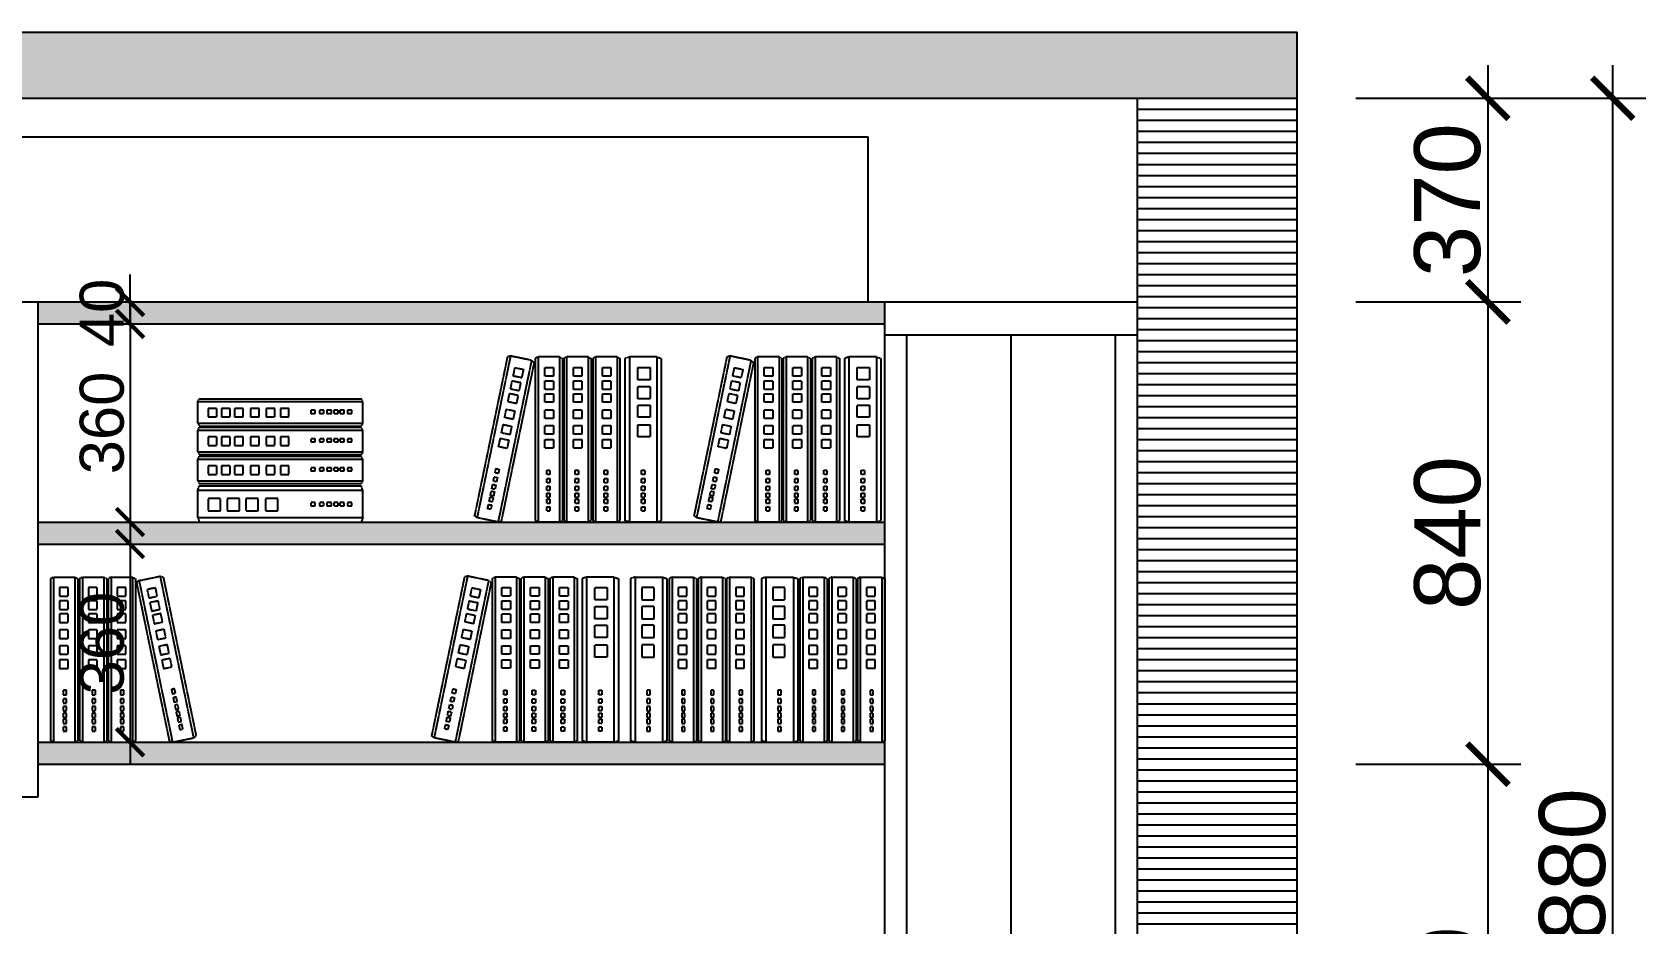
# Model space of a CAD drawing. Header units: millimetres. Extents: x 84840 to 206424, y -288515 to -124389.
# Drawn here: x 124047 to 126980, y -162080 to -160460 of the extents above; entities that cross this region are included whole.
import ezdxf

# ---------------------------------------------------------------- set-up
doc = ezdxf.new("R2010")
doc.units = ezdxf.units.MM
doc.header["$PDMODE"] = 3
doc.linetypes.add('DASHED2', pattern=[0.375, 0.25, -0.125])
doc.layers.add('HAT【填充】', color=250, linetype='Continuous')
doc.styles.add('Arial', font='arial.ttf')
doc.dimstyles.new('1比40', dxfattribs={"dimscale": 40, "dimtxt": 2, "dimasz": 1.25, "dimexe": 1, "dimexo": 1, "dimgap": 0.25, "dimtad": 1, "dimdec": 0, "dimrnd": 0.005, "dimzin": 0, "dimdsep": 46, "dimtxsty": 'Arial', "dimblk": 'ARCHTICK', "dimcen": 0.125, "dimdle": 1, "dimclrd": 44, "dimclre": 44, "dimclrt": 50, "dimadec": 0, "dimazin": 0, "dimtfac": 1, "dimtdec": 0, "dimtix": 1, "dimtmove": 2, "dimatfit": 3, "dimldrblk": 'DOT', "dimfxl": 70, "dimtvp": 1, "dimtolj": 1, "dimtzin": 0, "dimarcsym": 0})
doc.dimstyles.new('1比60', dxfattribs={"dimscale": 60, "dimtxt": 2, "dimasz": 1.25, "dimexe": 1, "dimexo": 1, "dimgap": 0.2, "dimtad": 1, "dimdec": 0, "dimrnd": 0.005, "dimzin": 0, "dimdsep": 46, "dimtxsty": 'Arial', "dimblk": 'ARCHTICK', "dimcen": 0.125, "dimdle": 1, "dimclrd": 44, "dimclre": 44, "dimclrt": 50, "dimadec": 0, "dimazin": 0, "dimtfac": 1, "dimtdec": 0, "dimtix": 1, "dimtmove": 2, "dimatfit": 3, "dimldrblk": 'DOT', "dimfxl": 4, "dimfxlon": 1, "dimtvp": 1, "dimtolj": 1, "dimtzin": 0, "dimarcsym": 0})

# ---------------------------------------------------------------- blocks, each defined once
blk = doc.blocks.new('_ArchTick')
at = {"color": 0, "linetype": 'ByBlock', "const_width": 0.15}
blk.add_lwpolyline([(-0.5, -0.5), (0.5, 0.5)], dxfattribs=at)
blk = doc.blocks.new('*D149')
at = {"color": 44, "lineweight": -2}
for p, q in [((126693.4, -160520), (126693.4, -161010)), ((126453.4, -160580), (126753.4, -160580)), ((126453.4, -160950), (126753.4, -160950))]:
    blk.add_line(p, q, dxfattribs=at)
at = {"layer": 'Defpoints', "color": 0}
for p in [(126056.5, -160580), (126056.5, -160950), (126693.4, -160950)]:
    blk.add_point(p, dxfattribs=at)
at = {"color": 44, "lineweight": -2, "xscale": 75, "yscale": 75, "zscale": 75}
for p, rotation in [((126693.4, -160580), 90), ((126693.4, -160950), 270)]:
    blk.add_blockref('_ArchTick', p, dxfattribs=dict(at, rotation=rotation))
at = {"color": 50, "insert": (126620.1, -160765), "char_height": 120, "attachment_point": 5, "rotation": 90, "style": 'Arial'}
blk.add_mtext('\\A1;370', dxfattribs=at)
blk = doc.blocks.new('_Dot')
at = {"color": 0, "linetype": 'ByBlock', "lineweight": -2}
blk.add_line((-0.5, 0), (-1, 0), dxfattribs=at)
at = {"color": 0, "linetype": 'ByBlock', "const_width": 0.5}
blk.add_lwpolyline([(-0.25, 0, 1), (0.25, 0, 1)], format="xyb", close=True, dxfattribs=at)
blk = doc.blocks.new('*D150')
at = {"color": 44, "lineweight": -2}
for p, q in [((126693.4, -160890), (126693.4, -161850)), ((126453.4, -160950), (126753.4, -160950)), ((126453.4, -161790), (126753.4, -161790))]:
    blk.add_line(p, q, dxfattribs=at)
at = {"layer": 'Defpoints', "color": 0}
for p in [(126056.5, -160950), (125606.5, -161790), (126693.4, -161790)]:
    blk.add_point(p, dxfattribs=at)
at = {"color": 44, "lineweight": -2, "xscale": 75, "yscale": 75, "zscale": 75}
for p, rotation in [((126693.4, -160950), 90), ((126693.4, -161790), 270)]:
    blk.add_blockref('_ArchTick', p, dxfattribs=dict(at, rotation=rotation))
at = {"color": 50, "insert": (126620.2, -161370), "char_height": 120, "attachment_point": 5, "rotation": 90, "style": 'Arial'}
blk.add_mtext('\\A1;840', dxfattribs=at)
blk = doc.blocks.new('*D151')
at = {"color": 44, "lineweight": -2}
for p, q in [((126693.4, -161730), (126693.4, -162720)), ((126453.4, -161790), (126753.4, -161790)), ((126453.4, -162660), (126753.4, -162660))]:
    blk.add_line(p, q, dxfattribs=at)
at = {"layer": 'Defpoints', "color": 0}
for p in [(125606.5, -161790), (125606.5, -162660), (126693.4, -162660)]:
    blk.add_point(p, dxfattribs=at)
at = {"color": 44, "lineweight": -2, "xscale": 75, "yscale": 75, "zscale": 75}
for p, rotation in [((126693.4, -161790), 90), ((126693.4, -162660), 270)]:
    blk.add_blockref('_ArchTick', p, dxfattribs=dict(at, rotation=rotation))
at = {"color": 50, "insert": (126620.2, -162225), "char_height": 120, "attachment_point": 5, "rotation": 90, "style": 'Arial'}
blk.add_mtext('\\A1;870', dxfattribs=at)
blk = doc.blocks.new('*D153')
at = {"color": 44, "lineweight": -2}
for p, q in [((126920.4, -163520), (126920.4, -160520)), ((126753.4, -160580), (126980.4, -160580)), ((126753.4, -163460), (126980.4, -163460))]:
    blk.add_line(p, q, dxfattribs=at)
at = {"layer": 'Defpoints', "color": 0}
for p in [(126693.4, -160580), (126920.4, -160580), (126693.4, -163460)]:
    blk.add_point(p, dxfattribs=at)
at = {"color": 44, "lineweight": -2, "xscale": 75, "yscale": 75, "zscale": 75}
for p, rotation in [((126920.4, -160580), 90), ((126920.4, -163460), 270)]:
    blk.add_blockref('_ArchTick', p, dxfattribs=dict(at, rotation=rotation))
at = {"color": 50, "insert": (126847.1, -162020), "char_height": 120, "attachment_point": 5, "rotation": 90, "style": 'Arial'}
blk.add_mtext('\\A1;2880', dxfattribs=at)
blk = doc.blocks.new('*D156')
at = {"color": 44, "lineweight": -2}
for p, q in [((124224.3, -160950), (124224.3, -160900)), ((124222, -160950), (124264.3, -160950)), ((124224.3, -160990), (124224.3, -160950)), ((124222, -160990), (124264.3, -160990)), ((124224.3, -160990), (124224.3, -161040))]:
    blk.add_line(p, q, dxfattribs=at)
at = {"layer": 'Defpoints', "color": 0}
for p in [(124182, -160950), (124224.3, -160950), (124182, -160990)]:
    blk.add_point(p, dxfattribs=at)
at = {"color": 44, "lineweight": -2, "xscale": 50, "yscale": 50, "zscale": 50}
for p, rotation in [((124224.3, -160950), 270), ((124224.3, -160990), 90)]:
    blk.add_blockref('_ArchTick', p, dxfattribs=dict(at, rotation=rotation))
at = {"color": 50, "insert": (124173.4, -160970), "char_height": 80, "attachment_point": 5, "rotation": 90, "style": 'Arial'}
blk.add_mtext('\\A1;40', dxfattribs=at)
blk = doc.blocks.new('*D157')
at = {"color": 44, "lineweight": -2}
blk.add_line((124224.3, -160950), (124224.3, -161390), dxfattribs=at)
at = {"layer": 'Defpoints', "color": 0}
for p in [(124224.3, -160990), (124224.3, -161350), (124224.3, -161350)]:
    blk.add_point(p, dxfattribs=at)
at = {"color": 44, "lineweight": -2, "xscale": 50, "yscale": 50, "zscale": 50}
for p, rotation in [((124224.3, -160990), 90), ((124224.3, -161350), 270)]:
    blk.add_blockref('_ArchTick', p, dxfattribs=dict(at, rotation=rotation))
at = {"color": 50, "insert": (124173.4, -161170), "char_height": 80, "attachment_point": 5, "rotation": 90, "style": 'Arial'}
blk.add_mtext('\\A1;360', dxfattribs=at)
blk = doc.blocks.new('*D158')
at = {"color": 44, "lineweight": -2}
blk.add_line((124224.3, -161350), (124224.3, -161790), dxfattribs=at)
at = {"layer": 'Defpoints', "color": 0}
for p in [(124224.3, -161390), (124224.3, -161750), (124224.3, -161750)]:
    blk.add_point(p, dxfattribs=at)
at = {"color": 44, "lineweight": -2, "xscale": 50, "yscale": 50, "zscale": 50}
for p, rotation in [((124224.3, -161390), 90), ((124224.3, -161750), 270)]:
    blk.add_blockref('_ArchTick', p, dxfattribs=dict(at, rotation=rotation))
at = {"color": 50, "insert": (124173.4, -161570), "char_height": 80, "attachment_point": 5, "rotation": 90, "style": 'Arial'}
blk.add_mtext('\\A1;360', dxfattribs=at)
blk = doc.blocks.new('666666666666')
at = {"color": 6, "linetype": 'DASHED2'}
for p, q in [((129421.6, -161022.6), (129416.3, -161025.4)), ((129416.3, -161025.4), (129416.3, -161319.9)), ((129421.6, -161022.6), (129421.6, -161322.6)), ((129421.6, -161022.6), (129421.6, -161322.6)), ((129421.6, -161022.6), (129421.6, -161322.6)), ((129421.6, -161022.6), (129460.6, -161022.6)), ((129460.6, -161022.6), (129460.6, -161322.6)), ((129460.6, -161022.6), (129460.6, -161322.6)), ((129460.6, -161022.6), (129465.9, -161025.4)), ((129465.9, -161025.4), (129465.9, -161319.9)), ((129474.3, -161022.6), (129469, -161025.4)), ((129469, -161025.4), (129469, -161319.9)), ((129474.3, -161022.6), (129474.3, -161322.6)), ((129474.3, -161022.6), (129474.3, -161322.6)), ((129474.3, -161022.6), (129474.3, -161322.6)), ((129474.3, -161022.6), (129513.3, -161022.6)), ((129513.3, -161022.6), (129513.3, -161322.6)), ((129513.3, -161022.6), (129513.3, -161322.6)), ((129513.3, -161022.6), (129518.6, -161025.4)), ((129518.6, -161025.4), (129518.6, -161319.9)), ((129526.2, -161022.6), (129520.9, -161025.4)), ((129520.9, -161025.4), (129520.9, -161319.9)), ((129526.2, -161022.6), (129526.2, -161322.6)), ((129526.2, -161022.6), (129526.2, -161322.6)), ((129526.2, -161022.6), (129526.2, -161322.6)), ((129526.2, -161022.6), (129565.2, -161022.6)), ((129565.2, -161022.6), (129565.2, -161322.6)), ((129565.2, -161022.6), (129565.2, -161322.6)), ((129565.2, -161022.6), (129570.5, -161025.4)), ((129570.5, -161025.4), (129570.5, -161319.9)), ((129577.1, -161028.9), (129572.5, -161032.6)), ((129572.5, -161032.6), (129632.3, -161321.1)), ((129577.1, -161028.9), (129615.3, -161021)), ((129577.1, -161028.9), (129638, -161322.6)), ((129577.1, -161028.9), (129638, -161322.6)), ((129577.1, -161028.9), (129638, -161322.6)), ((129615.3, -161021), (129676.2, -161314.7)), ((129615.3, -161021), (129676.2, -161314.7)), ((129615.3, -161021), (129621.1, -161022.6)), ((129621.1, -161022.6), (129680.9, -161311)), ((129448.3, -161041.6), (129432.7, -161041.6)), ((129432.7, -161041.6), (129432.7, -161057.2)), ((129432.7, -161057.2), (129448.3, -161057.2)), ((129448.3, -161065.9), (129432.7, -161065.9)), ((129432.7, -161065.9), (129432.7, -161081.5)), ((129448.3, -161057.2), (129448.3, -161041.6)), ((129448.3, -161081.5), (129448.3, -161065.9)), ((129501, -161041.6), (129485.4, -161041.6)), ((129485.4, -161041.6), (129485.4, -161057.2)), ((129485.4, -161057.2), (129501, -161057.2)), ((129501, -161065.9), (129485.4, -161065.9)), ((129485.4, -161065.9), (129485.4, -161081.5)), ((129501, -161057.2), (129501, -161041.6)), ((129501, -161081.5), (129501, -161065.9)), ((129552.9, -161041.6), (129537.3, -161041.6)), ((129537.3, -161041.6), (129537.3, -161057.2)), ((129537.3, -161057.2), (129552.9, -161057.2)), ((129552.9, -161065.9), (129537.3, -161065.9)), ((129537.3, -161065.9), (129537.3, -161081.5)), ((129552.9, -161057.2), (129552.9, -161041.6)), ((129552.9, -161081.5), (129552.9, -161065.9)), ((129607.2, -161042.1), (129591.9, -161045.2)), ((129591.9, -161045.2), (129595.1, -161060.5)), ((129595.1, -161060.5), (129610.3, -161057.3)), ((129612.1, -161065.8), (129596.8, -161069)), ((129610.3, -161057.3), (129607.2, -161042.1)), ((129615.3, -161081.1), (129612.1, -161065.8)), ((129432.7, -161081.5), (129448.3, -161081.5)), ((129448.3, -161089.4), (129432.7, -161089.4)), ((129432.7, -161089.4), (129432.7, -161105.1)), ((129448.3, -161105.1), (129448.3, -161089.4)), ((129485.4, -161081.5), (129501, -161081.5)), ((129501, -161089.4), (129485.4, -161089.4)), ((129485.4, -161089.4), (129485.4, -161105.1)), ((129501, -161105.1), (129501, -161089.4)), ((129537.3, -161081.5), (129552.9, -161081.5)), ((129552.9, -161089.4), (129537.3, -161089.4)), ((129537.3, -161089.4), (129537.3, -161105.1)), ((129552.9, -161105.1), (129552.9, -161089.4)), ((129596.8, -161069), (129600, -161084.3)), ((129600, -161084.3), (129615.3, -161081.1)), ((129616.9, -161088.9), (129601.6, -161092)), ((129601.6, -161092), (129604.8, -161107.3)), ((129620, -161104.2), (129616.9, -161088.9)), ((129432.7, -161105.1), (129448.3, -161105.1)), ((129448.3, -161118.7), (129432.7, -161118.7)), ((129432.7, -161118.7), (129432.7, -161134.3)), ((129448.3, -161134.3), (129448.3, -161118.7)), ((129485.4, -161105.1), (129501, -161105.1)), ((129501, -161118.7), (129485.4, -161118.7)), ((129485.4, -161118.7), (129485.4, -161134.3)), ((129501, -161134.3), (129501, -161118.7)), ((129537.3, -161105.1), (129552.9, -161105.1)), ((129552.9, -161118.7), (129537.3, -161118.7)), ((129537.3, -161118.7), (129537.3, -161134.3)), ((129552.9, -161134.3), (129552.9, -161118.7)), ((129604.8, -161107.3), (129620, -161104.2)), ((129622.8, -161117.5), (129607.5, -161120.7)), ((129607.5, -161120.7), (129610.7, -161136)), ((129626, -161132.8), (129622.8, -161117.5)), ((129432.7, -161134.3), (129448.3, -161134.3)), ((129448.3, -161147.2), (129432.7, -161147.2)), ((129432.7, -161147.2), (129432.7, -161162.8)), ((129448.3, -161162.8), (129448.3, -161147.2)), ((129485.4, -161134.3), (129501, -161134.3)), ((129501, -161147.2), (129485.4, -161147.2)), ((129485.4, -161147.2), (129485.4, -161162.8)), ((129501, -161162.8), (129501, -161147.2)), ((129537.3, -161134.3), (129552.9, -161134.3)), ((129552.9, -161147.2), (129537.3, -161147.2)), ((129537.3, -161147.2), (129537.3, -161162.8)), ((129552.9, -161162.8), (129552.9, -161147.2)), ((129610.7, -161136), (129626, -161132.8)), ((129628.6, -161145.4), (129613.3, -161148.6)), ((129613.3, -161148.6), (129616.5, -161163.9)), ((129631.8, -161160.7), (129628.6, -161145.4)), ((129432.7, -161162.8), (129448.3, -161162.8)), ((129448.3, -161172.8), (129432.7, -161172.8)), ((129432.7, -161172.8), (129432.7, -161188.4)), ((129448.3, -161188.4), (129448.3, -161172.8)), ((129485.4, -161162.8), (129501, -161162.8)), ((129501, -161172.8), (129485.4, -161172.8)), ((129485.4, -161172.8), (129485.4, -161188.4)), ((129501, -161188.4), (129501, -161172.8)), ((129537.3, -161162.8), (129552.9, -161162.8)), ((129552.9, -161172.8), (129537.3, -161172.8)), ((129537.3, -161172.8), (129537.3, -161188.4)), ((129552.9, -161188.4), (129552.9, -161172.8)), ((129616.5, -161163.9), (129631.8, -161160.7)), ((129633.8, -161170.5), (129618.5, -161173.6)), ((129618.5, -161173.6), (129621.7, -161188.9)), ((129637, -161185.7), (129633.8, -161170.5)), ((129432.7, -161188.4), (129448.3, -161188.4)), ((129485.4, -161188.4), (129501, -161188.4)), ((129537.3, -161188.4), (129552.9, -161188.4)), ((129621.7, -161188.9), (129637, -161185.7)), ((129445, -161228.3), (129439.1, -161228.3)), ((129439.1, -161228.3), (129439.1, -161236.3)), ((129439.1, -161236.3), (129445, -161236.3)), ((129445, -161243.6), (129439.1, -161243.6)), ((129439.1, -161243.6), (129439.1, -161251.7)), ((129445, -161236.3), (129445, -161228.3)), ((129445, -161251.7), (129445, -161243.6)), ((129497.7, -161228.3), (129491.8, -161228.3)), ((129491.8, -161228.3), (129491.8, -161236.3)), ((129491.8, -161236.3), (129497.7, -161236.3)), ((129497.7, -161243.6), (129491.8, -161243.6)), ((129491.8, -161243.6), (129491.8, -161251.7)), ((129497.7, -161236.3), (129497.7, -161228.3)), ((129497.7, -161251.7), (129497.7, -161243.6)), ((129549.6, -161228.3), (129543.7, -161228.3)), ((129543.7, -161228.3), (129543.7, -161236.3)), ((129543.7, -161236.3), (129549.6, -161236.3)), ((129549.6, -161243.6), (129543.7, -161243.6)), ((129543.7, -161243.6), (129543.7, -161251.7)), ((129549.6, -161236.3), (129549.6, -161228.3)), ((129549.6, -161251.7), (129549.6, -161243.6)), ((129641.8, -161225.5), (129636.1, -161226.7)), ((129636.1, -161226.7), (129637.7, -161234.6)), ((129637.7, -161234.6), (129643.4, -161233.4)), ((129644.9, -161240.5), (129639.2, -161241.7)), ((129639.2, -161241.7), (129640.8, -161249.6)), ((129643.4, -161233.4), (129641.8, -161225.5)), ((129646.5, -161248.4), (129644.9, -161240.5)), ((129439.1, -161251.7), (129445, -161251.7)), ((129439.1, -161257.5), (129439.1, -161265.6)), ((129445, -161257.5), (129439.1, -161257.5)), ((129439.1, -161265.6), (129445, -161265.6)), ((129445, -161269.9), (129439.1, -161269.9)), ((129439.1, -161269.9), (129439.1, -161278)), ((129445, -161265.6), (129445, -161257.5)), ((129445, -161278), (129445, -161269.9)), ((129491.8, -161251.7), (129497.7, -161251.7)), ((129491.8, -161257.5), (129491.8, -161265.6)), ((129497.7, -161257.5), (129491.8, -161257.5)), ((129491.8, -161265.6), (129497.7, -161265.6)), ((129497.7, -161269.9), (129491.8, -161269.9)), ((129491.8, -161269.9), (129491.8, -161278)), ((129497.7, -161265.6), (129497.7, -161257.5)), ((129497.7, -161278), (129497.7, -161269.9)), ((129543.7, -161251.7), (129549.6, -161251.7)), ((129543.7, -161257.5), (129543.7, -161265.6)), ((129549.6, -161257.5), (129543.7, -161257.5)), ((129543.7, -161265.6), (129549.6, -161265.6)), ((129549.6, -161269.9), (129543.7, -161269.9)), ((129543.7, -161269.9), (129543.7, -161278)), ((129549.6, -161265.6), (129549.6, -161257.5)), ((129549.6, -161278), (129549.6, -161269.9)), ((129640.8, -161249.6), (129646.5, -161248.4)), ((129647.7, -161254.1), (129642, -161255.3)), ((129642, -161255.3), (129643.6, -161263.2)), ((129643.6, -161263.2), (129649.3, -161262)), ((129650.2, -161266.3), (129644.5, -161267.5)), ((129644.5, -161267.5), (129646.1, -161275.3)), ((129649.3, -161262), (129647.7, -161254.1)), ((129651.9, -161274.2), (129650.2, -161266.3)), ((129439.1, -161278), (129445, -161278)), ((129445, -161280.9), (129439.1, -161280.9)), ((129439.1, -161280.9), (129439.1, -161288.9)), ((129439.1, -161288.9), (129445, -161288.9)), ((129445, -161294.8), (129439.1, -161294.8)), ((129439.1, -161294.8), (129439.1, -161302.8)), ((129445, -161288.9), (129445, -161280.9)), ((129445, -161302.8), (129445, -161294.8)), ((129491.8, -161278), (129497.7, -161278)), ((129497.7, -161280.9), (129491.8, -161280.9)), ((129491.8, -161280.9), (129491.8, -161288.9)), ((129491.8, -161288.9), (129497.7, -161288.9)), ((129497.7, -161294.8), (129491.8, -161294.8)), ((129491.8, -161294.8), (129491.8, -161302.8)), ((129497.7, -161288.9), (129497.7, -161280.9)), ((129497.7, -161302.8), (129497.7, -161294.8)), ((129543.7, -161278), (129549.6, -161278)), ((129549.6, -161280.9), (129543.7, -161280.9)), ((129543.7, -161280.9), (129543.7, -161288.9)), ((129543.7, -161288.9), (129549.6, -161288.9)), ((129549.6, -161294.8), (129543.7, -161294.8)), ((129543.7, -161294.8), (129543.7, -161302.8)), ((129549.6, -161288.9), (129549.6, -161280.9)), ((129549.6, -161302.8), (129549.6, -161294.8)), ((129646.1, -161275.3), (129651.9, -161274.2)), ((129652.5, -161277), (129646.7, -161278.2)), ((129646.7, -161278.2), (129648.4, -161286.1)), ((129648.4, -161286.1), (129654.1, -161284.9)), ((129655.3, -161290.6), (129649.6, -161291.8)), ((129649.6, -161291.8), (129651.2, -161299.7)), ((129651.2, -161299.7), (129656.9, -161298.5)), ((129654.1, -161284.9), (129652.5, -161277)), ((129656.9, -161298.5), (129655.3, -161290.6)), ((129421.6, -161322.6), (129416.3, -161319.9)), ((129421.6, -161322.6), (129460.6, -161322.6)), ((129439.1, -161302.8), (129445, -161302.8)), ((129460.6, -161322.6), (129465.9, -161319.9)), ((129474.3, -161322.6), (129469, -161319.9)), ((129474.3, -161322.6), (129513.3, -161322.6)), ((129491.8, -161302.8), (129497.7, -161302.8)), ((129513.3, -161322.6), (129518.6, -161319.9)), ((129526.2, -161322.6), (129520.9, -161319.9)), ((129526.2, -161322.6), (129565.2, -161322.6)), ((129543.7, -161302.8), (129549.6, -161302.8)), ((129565.2, -161322.6), (129570.5, -161319.9)), ((129638, -161322.6), (129632.3, -161321.1)), ((129638, -161322.6), (129676.2, -161314.7)), ((129676.2, -161314.7), (129680.9, -161311))]:
    blk.add_line(p, q, dxfattribs=at)
blk = doc.blocks.new('65666')
at = {"color": 6, "linetype": 'DASHED2'}
for p, q in [((129585.8, -161758.9), (129526, -162047.3)), ((129591.5, -161757.3), (129530.6, -162051.1)), ((129591.5, -161757.3), (129530.6, -162051.1)), ((129629.7, -161765.2), (129568.9, -162059)), ((129629.7, -161765.2), (129568.9, -162059)), ((129629.7, -161765.2), (129568.9, -162059)), ((129634.4, -161769), (129574.6, -162057.4)), ((129591.5, -161757.3), (129585.8, -161758.9)), ((129629.7, -161765.2), (129591.5, -161757.3)), ((129629.7, -161765.2), (129634.4, -161769)), ((129641.7, -161759), (129636.4, -161761.7)), ((129636.4, -161761.7), (129636.4, -162056.3)), ((129641.7, -161759), (129641.7, -162059)), ((129641.7, -161759), (129641.7, -162059)), ((129680.7, -161759), (129641.7, -161759)), ((129680.7, -161759), (129680.7, -162059)), ((129680.7, -161759), (129680.7, -162059)), ((129680.7, -161759), (129680.7, -162059)), ((129680.7, -161759), (129686, -161761.7)), ((129686, -161761.7), (129686, -162056.3)), ((129693.6, -161759), (129688.3, -161761.7)), ((129688.3, -161761.7), (129688.3, -162056.3)), ((129693.6, -161759), (129693.6, -162059)), ((129693.6, -161759), (129693.6, -162059)), ((129732.6, -161759), (129693.6, -161759)), ((129732.6, -161759), (129732.6, -162059)), ((129732.6, -161759), (129732.6, -162059)), ((129732.6, -161759), (129732.6, -162059)), ((129732.6, -161759), (129737.9, -161761.7)), ((129737.9, -161761.7), (129737.9, -162056.3)), ((129746.3, -161759), (129741, -161761.7)), ((129741, -161761.7), (129741, -162056.3)), ((129746.3, -161759), (129746.3, -162059)), ((129746.3, -161759), (129746.3, -162059)), ((129785.3, -161759), (129746.3, -161759)), ((129785.3, -161759), (129785.3, -162059)), ((129785.3, -161759), (129785.3, -162059)), ((129785.3, -161759), (129785.3, -162059)), ((129785.3, -161759), (129790.6, -161761.7)), ((129790.6, -161761.7), (129790.6, -162056.3)), ((129807.7, -161759), (129799.7, -161761.7)), ((129799.7, -161761.7), (129799.7, -162056.3)), ((129807.7, -161759), (129807.7, -162059)), ((129807.7, -161759), (129807.7, -162059)), ((129857.7, -161759), (129807.7, -161759)), ((129857.7, -161759), (129857.7, -162059)), ((129857.7, -161759), (129865.7, -161761.7)), ((129865.7, -161761.7), (129865.7, -162056.3)), ((129596.5, -161793.7), (129599.7, -161778.4)), ((129611.8, -161796.9), (129596.5, -161793.7)), ((129599.7, -161778.4), (129615, -161781.6)), ((129615, -161781.6), (129611.8, -161796.9)), ((129653.9, -161778), (129669.6, -161778)), ((129653.9, -161793.6), (129653.9, -161778)), ((129669.6, -161793.6), (129653.9, -161793.6)), ((129669.6, -161778), (129669.6, -161793.6)), ((129705.8, -161778), (129721.5, -161778)), ((129705.8, -161793.6), (129705.8, -161778)), ((129721.5, -161793.6), (129705.8, -161793.6)), ((129721.5, -161778), (129721.5, -161793.6)), ((129758.5, -161793.6), (129758.5, -161778)), ((129758.5, -161778), (129774.2, -161778)), ((129774.2, -161793.6), (129758.5, -161793.6)), ((129774.2, -161778), (129774.2, -161793.6)), ((129822.9, -161778), (129845.2, -161778)), ((129822.9, -161800.3), (129822.9, -161778)), ((129845.2, -161800.3), (129822.9, -161800.3)), ((129845.2, -161778), (129845.2, -161800.3)), ((129586.8, -161840.5), (129590, -161825.2)), ((129590, -161825.2), (129605.3, -161828.4)), ((129591.6, -161817.5), (129594.7, -161802.2)), ((129606.9, -161820.6), (129591.6, -161817.5)), ((129594.7, -161802.2), (129610, -161805.4)), ((129605.3, -161828.4), (129602.1, -161843.7)), ((129610, -161805.4), (129606.9, -161820.6)), ((129653.9, -161802.3), (129669.6, -161802.3)), ((129653.9, -161817.9), (129653.9, -161802.3)), ((129669.6, -161817.9), (129653.9, -161817.9)), ((129653.9, -161825.8), (129669.6, -161825.8)), ((129653.9, -161841.4), (129653.9, -161825.8)), ((129669.6, -161802.3), (129669.6, -161817.9)), ((129669.6, -161825.8), (129669.6, -161841.4)), ((129705.8, -161802.3), (129721.5, -161802.3)), ((129705.8, -161817.9), (129705.8, -161802.3)), ((129721.5, -161817.9), (129705.8, -161817.9)), ((129705.8, -161825.8), (129721.5, -161825.8)), ((129705.8, -161841.4), (129705.8, -161825.8)), ((129721.5, -161802.3), (129721.5, -161817.9)), ((129721.5, -161825.8), (129721.5, -161841.4)), ((129758.5, -161817.9), (129758.5, -161802.3)), ((129758.5, -161802.3), (129774.2, -161802.3)), ((129774.2, -161817.9), (129758.5, -161817.9)), ((129758.5, -161841.4), (129758.5, -161825.8)), ((129758.5, -161825.8), (129774.2, -161825.8)), ((129774.2, -161802.3), (129774.2, -161817.9)), ((129774.2, -161825.8), (129774.2, -161841.4)), ((129822.9, -161812.7), (129845.2, -161812.7)), ((129822.9, -161835), (129822.9, -161812.7)), ((129845.2, -161812.7), (129845.2, -161835)), ((129580.9, -161869.2), (129584, -161853.9)), ((129584, -161853.9), (129599.3, -161857)), ((129602.1, -161843.7), (129586.8, -161840.5)), ((129599.3, -161857), (129596.2, -161872.3)), ((129669.6, -161841.4), (129653.9, -161841.4)), ((129653.9, -161870.7), (129653.9, -161855.1)), ((129653.9, -161855.1), (129669.6, -161855.1)), ((129669.6, -161855.1), (129669.6, -161870.7)), ((129721.5, -161841.4), (129705.8, -161841.4)), ((129705.8, -161870.7), (129705.8, -161855.1)), ((129705.8, -161855.1), (129721.5, -161855.1)), ((129721.5, -161855.1), (129721.5, -161870.7)), ((129774.2, -161841.4), (129758.5, -161841.4)), ((129758.5, -161870.7), (129758.5, -161855.1)), ((129758.5, -161855.1), (129774.2, -161855.1)), ((129774.2, -161855.1), (129774.2, -161870.7)), ((129845.2, -161835), (129822.9, -161835)), ((129822.9, -161868.6), (129822.9, -161846.3)), ((129822.9, -161846.3), (129845.2, -161846.3)), ((129845.2, -161846.3), (129845.2, -161868.6)), ((129575.1, -161897.1), (129578.3, -161881.8)), ((129578.3, -161881.8), (129593.5, -161884.9)), ((129596.2, -161872.3), (129580.9, -161869.2)), ((129593.5, -161884.9), (129590.4, -161900.2)), ((129669.6, -161870.7), (129653.9, -161870.7)), ((129653.9, -161883.6), (129669.6, -161883.6)), ((129653.9, -161899.2), (129653.9, -161883.6)), ((129669.6, -161883.6), (129669.6, -161899.2)), ((129721.5, -161870.7), (129705.8, -161870.7)), ((129705.8, -161883.6), (129721.5, -161883.6)), ((129705.8, -161899.2), (129705.8, -161883.6)), ((129721.5, -161883.6), (129721.5, -161899.2)), ((129774.2, -161870.7), (129758.5, -161870.7)), ((129758.5, -161899.2), (129758.5, -161883.6)), ((129758.5, -161883.6), (129774.2, -161883.6)), ((129774.2, -161883.6), (129774.2, -161899.2)), ((129845.2, -161868.6), (129822.9, -161868.6)), ((129822.9, -161882.1), (129845.2, -161882.1)), ((129822.9, -161904.4), (129822.9, -161882.1)), ((129845.2, -161882.1), (129845.2, -161904.4)), ((129569.9, -161922.1), (129573.1, -161906.8)), ((129573.1, -161906.8), (129588.4, -161910)), ((129590.4, -161900.2), (129575.1, -161897.1)), ((129588.4, -161910), (129585.2, -161925.3)), ((129669.6, -161899.2), (129653.9, -161899.2)), ((129653.9, -161909.1), (129669.6, -161909.1)), ((129653.9, -161924.7), (129653.9, -161909.1)), ((129669.6, -161909.1), (129669.6, -161924.7)), ((129721.5, -161899.2), (129705.8, -161899.2)), ((129705.8, -161909.1), (129721.5, -161909.1)), ((129705.8, -161924.7), (129705.8, -161909.1)), ((129721.5, -161909.1), (129721.5, -161924.7)), ((129774.2, -161899.2), (129758.5, -161899.2)), ((129758.5, -161924.7), (129758.5, -161909.1)), ((129758.5, -161909.1), (129774.2, -161909.1)), ((129774.2, -161909.1), (129774.2, -161924.7)), ((129845.2, -161904.4), (129822.9, -161904.4)), ((129585.2, -161925.3), (129569.9, -161922.1)), ((129669.6, -161924.7), (129653.9, -161924.7)), ((129721.5, -161924.7), (129705.8, -161924.7)), ((129774.2, -161924.7), (129758.5, -161924.7)), ((129560.3, -161984.8), (129561.9, -161976.9)), ((129561.9, -161976.9), (129567.7, -161978.1)), ((129563.4, -161969.7), (129565.1, -161961.9)), ((129569.2, -161970.9), (129563.4, -161969.7)), ((129565.1, -161961.9), (129570.8, -161963.1)), ((129570.8, -161963.1), (129569.2, -161970.9)), ((129657.3, -161964.7), (129663.1, -161964.7)), ((129657.3, -161972.7), (129657.3, -161964.7)), ((129663.1, -161972.7), (129657.3, -161972.7)), ((129663.1, -161964.7), (129663.1, -161972.7)), ((129709.2, -161964.7), (129715, -161964.7)), ((129709.2, -161972.7), (129709.2, -161964.7)), ((129715, -161972.7), (129709.2, -161972.7)), ((129715, -161964.7), (129715, -161972.7)), ((129761.9, -161964.7), (129767.7, -161964.7)), ((129761.9, -161972.7), (129761.9, -161964.7)), ((129767.7, -161972.7), (129761.9, -161972.7)), ((129767.7, -161964.7), (129767.7, -161972.7)), ((129830, -161964.7), (129835.9, -161964.7)), ((129830, -161972.7), (129830, -161964.7)), ((129835.9, -161972.7), (129830, -161972.7)), ((129835.9, -161964.7), (129835.9, -161972.7)), ((129555, -162010.5), (129556.6, -162002.6)), ((129556.6, -162002.6), (129562.3, -162003.8)), ((129557.5, -161998.4), (129559.1, -161990.5)), ((129563.2, -161999.5), (129557.5, -161998.4)), ((129559.1, -161990.5), (129564.9, -161991.7)), ((129566, -161985.9), (129560.3, -161984.8)), ((129562.3, -162003.8), (129560.7, -162011.7)), ((129564.9, -161991.7), (129563.2, -161999.5)), ((129567.7, -161978.1), (129566, -161985.9)), ((129657.3, -161980), (129663.1, -161980)), ((129657.3, -161988), (129657.3, -161980)), ((129663.1, -161988), (129657.3, -161988)), ((129657.3, -161993.9), (129663.1, -161993.9)), ((129657.3, -162001.9), (129657.3, -161993.9)), ((129663.1, -162001.9), (129657.3, -162001.9)), ((129657.3, -162006.3), (129663.1, -162006.3)), ((129657.3, -162014.3), (129657.3, -162006.3)), ((129663.1, -161980), (129663.1, -161988)), ((129663.1, -161993.9), (129663.1, -162001.9)), ((129663.1, -162006.3), (129663.1, -162014.3)), ((129709.2, -161980), (129715, -161980)), ((129709.2, -161988), (129709.2, -161980)), ((129715, -161988), (129709.2, -161988)), ((129709.2, -161993.9), (129715, -161993.9)), ((129709.2, -162001.9), (129709.2, -161993.9)), ((129715, -162001.9), (129709.2, -162001.9)), ((129709.2, -162006.3), (129715, -162006.3)), ((129709.2, -162014.3), (129709.2, -162006.3)), ((129715, -161980), (129715, -161988)), ((129715, -161993.9), (129715, -162001.9)), ((129715, -162006.3), (129715, -162014.3)), ((129761.9, -161980), (129767.7, -161980)), ((129761.9, -161988), (129761.9, -161980)), ((129767.7, -161988), (129761.9, -161988)), ((129761.9, -161993.9), (129767.7, -161993.9)), ((129761.9, -162001.9), (129761.9, -161993.9)), ((129767.7, -162001.9), (129761.9, -162001.9)), ((129761.9, -162006.3), (129767.7, -162006.3)), ((129761.9, -162014.3), (129761.9, -162006.3)), ((129767.7, -161980), (129767.7, -161988)), ((129767.7, -161993.9), (129767.7, -162001.9)), ((129767.7, -162006.3), (129767.7, -162014.3)), ((129830, -161980), (129835.9, -161980)), ((129830, -161988), (129830, -161980)), ((129835.9, -161988), (129830, -161988)), ((129830, -161993.9), (129835.9, -161993.9)), ((129830, -162001.9), (129830, -161993.9)), ((129835.9, -162001.9), (129830, -162001.9)), ((129830, -162006.3), (129835.9, -162006.3)), ((129830, -162014.3), (129830, -162006.3)), ((129835.9, -161980), (129835.9, -161988)), ((129835.9, -161993.9), (129835.9, -162001.9)), ((129835.9, -162006.3), (129835.9, -162014.3)), ((129549.9, -162034.8), (129551.6, -162027)), ((129555.7, -162036), (129549.9, -162034.8)), ((129551.6, -162027), (129557.3, -162028.2)), ((129552.8, -162021.3), (129554.4, -162013.4)), ((129558.5, -162022.4), (129552.8, -162021.3)), ((129554.4, -162013.4), (129560.1, -162014.6)), ((129560.7, -162011.7), (129555, -162010.5)), ((129557.3, -162028.2), (129555.7, -162036)), ((129560.1, -162014.6), (129558.5, -162022.4)), ((129663.1, -162014.3), (129657.3, -162014.3)), ((129657.3, -162017.3), (129663.1, -162017.3)), ((129657.3, -162025.3), (129657.3, -162017.3)), ((129663.1, -162025.3), (129657.3, -162025.3)), ((129657.3, -162031.1), (129663.1, -162031.1)), ((129657.3, -162039.2), (129657.3, -162031.1)), ((129663.1, -162017.3), (129663.1, -162025.3)), ((129663.1, -162031.1), (129663.1, -162039.2)), ((129715, -162014.3), (129709.2, -162014.3)), ((129709.2, -162017.3), (129715, -162017.3)), ((129709.2, -162025.3), (129709.2, -162017.3)), ((129715, -162025.3), (129709.2, -162025.3)), ((129709.2, -162031.1), (129715, -162031.1)), ((129709.2, -162039.2), (129709.2, -162031.1)), ((129715, -162017.3), (129715, -162025.3)), ((129715, -162031.1), (129715, -162039.2)), ((129767.7, -162014.3), (129761.9, -162014.3)), ((129761.9, -162017.3), (129767.7, -162017.3)), ((129761.9, -162025.3), (129761.9, -162017.3)), ((129767.7, -162025.3), (129761.9, -162025.3)), ((129761.9, -162031.1), (129767.7, -162031.1)), ((129761.9, -162039.2), (129761.9, -162031.1)), ((129767.7, -162017.3), (129767.7, -162025.3)), ((129767.7, -162031.1), (129767.7, -162039.2)), ((129835.9, -162014.3), (129830, -162014.3)), ((129830, -162017.3), (129835.9, -162017.3)), ((129830, -162025.3), (129830, -162017.3)), ((129835.9, -162025.3), (129830, -162025.3)), ((129830, -162031.1), (129835.9, -162031.1)), ((129830, -162039.2), (129830, -162031.1)), ((129835.9, -162017.3), (129835.9, -162025.3)), ((129835.9, -162031.1), (129835.9, -162039.2)), ((129530.6, -162051.1), (129526, -162047.3)), ((129568.9, -162059), (129530.6, -162051.1)), ((129568.9, -162059), (129574.6, -162057.4)), ((129641.7, -162059), (129636.4, -162056.3)), ((129680.7, -162059), (129641.7, -162059)), ((129663.1, -162039.2), (129657.3, -162039.2)), ((129680.7, -162059), (129686, -162056.3)), ((129693.6, -162059), (129688.3, -162056.3)), ((129732.6, -162059), (129693.6, -162059)), ((129715, -162039.2), (129709.2, -162039.2)), ((129732.6, -162059), (129737.9, -162056.3)), ((129746.3, -162059), (129741, -162056.3)), ((129785.3, -162059), (129746.3, -162059)), ((129767.7, -162039.2), (129761.9, -162039.2)), ((129785.3, -162059), (129790.6, -162056.3)), ((129807.7, -162059), (129799.7, -162056.3)), ((129857.7, -162059), (129807.7, -162059)), ((129835.9, -162039.2), (129830, -162039.2)), ((129857.7, -162059), (129865.7, -162056.3))]:
    blk.add_line(p, q, dxfattribs=at)
blk = doc.blocks.new('222222234')
at = {"color": 6, "linetype": 'DASHED2'}
for p, q in [((128805.2, -162350.3), (128807.9, -162345.1)), ((128805.2, -162350.3), (129105.2, -162350.3)), ((128805.2, -162350.3), (129105.2, -162350.3)), ((128805.2, -162389.4), (128805.2, -162350.3)), ((128807.9, -162345.1), (129102.5, -162345.1)), ((129105.2, -162350.3), (129102.5, -162345.1)), ((129105.2, -162389.4), (129105.2, -162350.3)), ((128824.2, -162362.6), (128824.2, -162378.2)), ((128839.8, -162362.6), (128824.2, -162362.6)), ((128824.2, -162378.2), (128839.8, -162378.2)), ((128839.8, -162378.2), (128839.8, -162362.6)), ((128848.5, -162362.6), (128848.5, -162378.2)), ((128864.1, -162362.6), (128848.5, -162362.6)), ((128848.5, -162378.2), (128864.1, -162378.2)), ((128864.1, -162378.2), (128864.1, -162362.6)), ((128887.6, -162362.6), (128872, -162362.6)), ((128872, -162362.6), (128872, -162378.2)), ((128872, -162378.2), (128887.6, -162378.2)), ((128887.6, -162378.2), (128887.6, -162362.6)), ((128901.3, -162362.6), (128901.3, -162378.2)), ((128916.9, -162362.6), (128901.3, -162362.6)), ((128901.3, -162378.2), (128916.9, -162378.2)), ((128916.9, -162378.2), (128916.9, -162362.6)), ((128929.7, -162362.6), (128929.7, -162378.2)), ((128945.4, -162362.6), (128929.7, -162362.6)), ((128929.7, -162378.2), (128945.4, -162378.2)), ((128945.4, -162378.2), (128945.4, -162362.6)), ((128955.3, -162362.6), (128955.3, -162378.2)), ((128970.9, -162362.6), (128955.3, -162362.6)), ((128955.3, -162378.2), (128970.9, -162378.2)), ((128970.9, -162378.2), (128970.9, -162362.6)), ((129010.8, -162366), (129010.8, -162371.8)), ((129018.9, -162366), (129010.8, -162366)), ((129010.8, -162371.8), (129018.9, -162371.8)), ((129018.9, -162371.8), (129018.9, -162366)), ((129026.2, -162366), (129026.2, -162371.8)), ((129034.2, -162366), (129026.2, -162366)), ((129026.2, -162371.8), (129034.2, -162371.8)), ((129034.2, -162371.8), (129034.2, -162366)), ((129040.1, -162366), (129040.1, -162371.8)), ((129048.1, -162366), (129040.1, -162366)), ((129040.1, -162371.8), (129048.1, -162371.8)), ((129048.1, -162371.8), (129048.1, -162366)), ((129052.5, -162366), (129052.5, -162371.8)), ((129060.5, -162366), (129052.5, -162366)), ((129052.5, -162371.8), (129060.5, -162371.8)), ((129060.5, -162371.8), (129060.5, -162366)), ((129063.5, -162366), (129063.5, -162371.8)), ((129071.5, -162366), (129063.5, -162366)), ((129063.5, -162371.8), (129071.5, -162371.8)), ((129071.5, -162371.8), (129071.5, -162366)), ((129077.3, -162366), (129077.3, -162371.8)), ((129085.4, -162366), (129077.3, -162366)), ((129077.3, -162371.8), (129085.4, -162371.8)), ((129085.4, -162371.8), (129085.4, -162366)), ((128805.2, -162389.4), (129105.2, -162389.4)), ((128805.2, -162389.4), (129105.2, -162389.4)), ((128805.2, -162389.4), (129105.2, -162389.4)), ((128805.2, -162389.4), (128807.9, -162394.7)), ((128805.2, -162402.2), (128807.9, -162397)), ((128805.2, -162402.2), (129105.2, -162402.2)), ((128805.2, -162402.2), (129105.2, -162402.2)), ((128805.2, -162441.3), (128805.2, -162402.2)), ((128807.9, -162394.7), (129102.5, -162394.7)), ((128807.9, -162397), (129102.5, -162397)), ((128824.2, -162414.5), (128824.2, -162430.1)), ((128839.8, -162414.5), (128824.2, -162414.5)), ((128839.8, -162430.1), (128839.8, -162414.5)), ((128848.5, -162414.5), (128848.5, -162430.1)), ((128864.1, -162414.5), (128848.5, -162414.5)), ((128864.1, -162430.1), (128864.1, -162414.5)), ((128887.6, -162414.5), (128872, -162414.5)), ((128872, -162414.5), (128872, -162430.1)), ((128887.6, -162430.1), (128887.6, -162414.5)), ((128901.3, -162414.5), (128901.3, -162430.1)), ((128916.9, -162414.5), (128901.3, -162414.5)), ((128916.9, -162430.1), (128916.9, -162414.5)), ((128929.7, -162414.5), (128929.7, -162430.1)), ((128945.4, -162414.5), (128929.7, -162414.5)), ((128945.4, -162430.1), (128945.4, -162414.5)), ((128955.3, -162414.5), (128955.3, -162430.1)), ((128970.9, -162414.5), (128955.3, -162414.5)), ((128970.9, -162430.1), (128970.9, -162414.5)), ((129105.2, -162389.4), (129102.5, -162394.7)), ((129105.2, -162402.2), (129102.5, -162397)), ((129105.2, -162441.3), (129105.2, -162402.2)), ((128805.2, -162441.3), (129105.2, -162441.3)), ((128805.2, -162441.3), (129105.2, -162441.3)), ((128805.2, -162441.3), (129105.2, -162441.3)), ((128805.2, -162441.3), (128807.9, -162446.6)), ((128807.9, -162446.6), (129102.5, -162446.6)), ((128824.2, -162430.1), (128839.8, -162430.1)), ((128848.5, -162430.1), (128864.1, -162430.1)), ((128872, -162430.1), (128887.6, -162430.1)), ((128901.3, -162430.1), (128916.9, -162430.1)), ((128929.7, -162430.1), (128945.4, -162430.1)), ((128955.3, -162430.1), (128970.9, -162430.1)), ((129010.8, -162417.9), (129010.8, -162423.7)), ((129018.9, -162417.9), (129010.8, -162417.9)), ((129010.8, -162423.7), (129018.9, -162423.7)), ((129018.9, -162423.7), (129018.9, -162417.9)), ((129026.2, -162417.9), (129026.2, -162423.7)), ((129034.2, -162417.9), (129026.2, -162417.9)), ((129026.2, -162423.7), (129034.2, -162423.7)), ((129034.2, -162423.7), (129034.2, -162417.9)), ((129040.1, -162417.9), (129040.1, -162423.7)), ((129048.1, -162417.9), (129040.1, -162417.9)), ((129040.1, -162423.7), (129048.1, -162423.7)), ((129048.1, -162423.7), (129048.1, -162417.9)), ((129052.5, -162417.9), (129052.5, -162423.7)), ((129060.5, -162417.9), (129052.5, -162417.9)), ((129052.5, -162423.7), (129060.5, -162423.7)), ((129060.5, -162423.7), (129060.5, -162417.9)), ((129063.5, -162417.9), (129063.5, -162423.7)), ((129071.5, -162417.9), (129063.5, -162417.9)), ((129063.5, -162423.7), (129071.5, -162423.7)), ((129071.5, -162423.7), (129071.5, -162417.9)), ((129077.3, -162417.9), (129077.3, -162423.7)), ((129085.4, -162417.9), (129077.3, -162417.9)), ((129077.3, -162423.7), (129085.4, -162423.7)), ((129085.4, -162423.7), (129085.4, -162417.9)), ((129105.2, -162441.3), (129102.5, -162446.6)), ((128805.2, -162454.9), (128807.9, -162449.7)), ((128805.2, -162494), (128805.2, -162454.9)), ((128805.2, -162454.9), (129105.2, -162454.9)), ((128805.2, -162454.9), (129105.2, -162454.9)), ((128807.9, -162449.7), (129102.5, -162449.7)), ((128824.2, -162467.2), (128824.2, -162482.8)), ((128839.8, -162467.2), (128824.2, -162467.2)), ((128839.8, -162482.8), (128839.8, -162467.2)), ((128848.5, -162467.2), (128848.5, -162482.8)), ((128864.1, -162467.2), (128848.5, -162467.2)), ((128864.1, -162482.8), (128864.1, -162467.2)), ((128872, -162467.2), (128872, -162482.8)), ((128887.6, -162467.2), (128872, -162467.2)), ((128887.6, -162482.8), (128887.6, -162467.2)), ((128901.3, -162467.2), (128901.3, -162482.8)), ((128916.9, -162467.2), (128901.3, -162467.2)), ((128916.9, -162482.8), (128916.9, -162467.2)), ((128929.7, -162467.2), (128929.7, -162482.8)), ((128945.4, -162467.2), (128929.7, -162467.2)), ((128945.4, -162482.8), (128945.4, -162467.2)), ((128955.3, -162467.2), (128955.3, -162482.8)), ((128970.9, -162467.2), (128955.3, -162467.2)), ((128970.9, -162482.8), (128970.9, -162467.2)), ((129010.8, -162470.6), (129010.8, -162476.4)), ((129018.9, -162470.6), (129010.8, -162470.6)), ((129018.9, -162476.4), (129018.9, -162470.6)), ((129026.2, -162470.6), (129026.2, -162476.4)), ((129034.2, -162470.6), (129026.2, -162470.6)), ((129034.2, -162476.4), (129034.2, -162470.6)), ((129040.1, -162470.6), (129040.1, -162476.4)), ((129048.1, -162470.6), (129040.1, -162470.6)), ((129048.1, -162476.4), (129048.1, -162470.6)), ((129052.5, -162470.6), (129052.5, -162476.4)), ((129060.5, -162470.6), (129052.5, -162470.6)), ((129060.5, -162476.4), (129060.5, -162470.6)), ((129063.5, -162470.6), (129063.5, -162476.4)), ((129071.5, -162470.6), (129063.5, -162470.6)), ((129071.5, -162476.4), (129071.5, -162470.6)), ((129077.3, -162470.6), (129077.3, -162476.4)), ((129085.4, -162470.6), (129077.3, -162470.6)), ((129085.4, -162476.4), (129085.4, -162470.6)), ((129105.2, -162454.9), (129102.5, -162449.7)), ((129105.2, -162494), (129105.2, -162454.9)), ((128805.2, -162494), (129105.2, -162494)), ((128805.2, -162494), (129105.2, -162494)), ((128805.2, -162494), (129105.2, -162494)), ((128805.2, -162494), (128807.9, -162499.3)), ((128805.2, -162511.2), (128807.9, -162503.2)), ((128807.9, -162499.3), (129102.5, -162499.3)), ((128807.9, -162503.2), (129102.5, -162503.2)), ((128824.2, -162482.8), (128839.8, -162482.8)), ((128848.5, -162482.8), (128864.1, -162482.8)), ((128872, -162482.8), (128887.6, -162482.8)), ((128901.3, -162482.8), (128916.9, -162482.8)), ((128929.7, -162482.8), (128945.4, -162482.8)), ((128955.3, -162482.8), (128970.9, -162482.8)), ((129010.8, -162476.4), (129018.9, -162476.4)), ((129026.2, -162476.4), (129034.2, -162476.4)), ((129040.1, -162476.4), (129048.1, -162476.4)), ((129052.5, -162476.4), (129060.5, -162476.4)), ((129063.5, -162476.4), (129071.5, -162476.4)), ((129077.3, -162476.4), (129085.4, -162476.4)), ((129105.2, -162494), (129102.5, -162499.3)), ((129105.2, -162511.2), (129102.5, -162503.2)), ((128805.2, -162511.2), (129105.2, -162511.2)), ((128805.2, -162511.2), (129105.2, -162511.2)), ((128805.2, -162561.2), (128805.2, -162511.2)), ((128824.2, -162526.4), (128824.2, -162548.7)), ((128846.5, -162526.4), (128824.2, -162526.4)), ((128846.5, -162548.7), (128846.5, -162526.4)), ((128881.2, -162526.4), (128858.9, -162526.4)), ((128858.9, -162526.4), (128858.9, -162548.7)), ((128881.2, -162548.7), (128881.2, -162526.4)), ((128892.5, -162526.4), (128892.5, -162548.7)), ((128914.8, -162526.4), (128892.5, -162526.4)), ((128914.8, -162548.7), (128914.8, -162526.4)), ((128928.3, -162526.4), (128928.3, -162548.7)), ((128950.6, -162526.4), (128928.3, -162526.4)), ((128950.6, -162548.7), (128950.6, -162526.4)), ((129010.8, -162533.6), (129010.8, -162539.5)), ((129018.9, -162533.6), (129010.8, -162533.6)), ((129018.9, -162539.5), (129018.9, -162533.6)), ((129026.2, -162533.6), (129026.2, -162539.5)), ((129034.2, -162533.6), (129026.2, -162533.6)), ((129034.2, -162539.5), (129034.2, -162533.6)), ((129040.1, -162533.6), (129040.1, -162539.5)), ((129048.1, -162533.6), (129040.1, -162533.6)), ((129048.1, -162539.5), (129048.1, -162533.6)), ((129052.5, -162533.6), (129052.5, -162539.5)), ((129060.5, -162533.6), (129052.5, -162533.6)), ((129060.5, -162539.5), (129060.5, -162533.6)), ((129063.5, -162533.6), (129063.5, -162539.5)), ((129071.5, -162533.6), (129063.5, -162533.6)), ((129071.5, -162539.5), (129071.5, -162533.6)), ((129077.3, -162533.6), (129077.3, -162539.5)), ((129085.4, -162533.6), (129077.3, -162533.6)), ((129085.4, -162539.5), (129085.4, -162533.6)), ((129105.2, -162561.2), (129105.2, -162511.2)), ((128805.2, -162561.2), (129105.2, -162561.2)), ((128805.2, -162561.2), (128807.9, -162569.2)), ((128824.2, -162548.7), (128846.5, -162548.7)), ((128858.9, -162548.7), (128881.2, -162548.7)), ((128892.5, -162548.7), (128914.8, -162548.7)), ((128928.3, -162548.7), (128950.6, -162548.7)), ((129010.8, -162539.5), (129018.9, -162539.5)), ((129026.2, -162539.5), (129034.2, -162539.5)), ((129040.1, -162539.5), (129048.1, -162539.5)), ((129052.5, -162539.5), (129060.5, -162539.5)), ((129063.5, -162539.5), (129071.5, -162539.5)), ((129077.3, -162539.5), (129085.4, -162539.5)), ((129105.2, -162561.2), (129102.5, -162569.2)), ((128807.9, -162569.2), (129102.5, -162569.2))]:
    blk.add_line(p, q, dxfattribs=at)

msp = doc.modelspace()

# ---------------------------------------------------------------- hatches: boundary and pattern name
h = msp.add_hatch(color=8)
h.paths.add_polyline_path([(126346.5, -160580), (126346.5, -160460), (115806.5, -160460), (115806.5, -160580)])
h.paths.add_polyline_path([(115806.5, -163500), (115806.5, -163620), (126346.5, -163620), (126346.5, -163500)])
h = msp.add_hatch()
h.set_pattern_fill('FB木纹中SC300', color=250, scale=150, angle=90, style=0, pattern_type=2)
h.set_pattern_definition([(90, (0, 0), (-600, 4e-14), [120, -180, 60, -240]), (90, (-15, 420), (-600, 4e-14), [120, -480]), (90, (-45, 360), (-600, 4e-14), [60, -540]), (90, (-60, 30), (-600, 4e-14), [30, -420, 30, -120]), (90, (-90, 240), (-600, 4e-14), [120, -180, 30, -270]), (90, (-105, 90), (-600, 4e-14), [90, -510]), (90, (-120, 240), (-600, 4e-14), [180, -420]), (90, (-135, 60), (-600, 4e-14), [120, -480]), (90, (-150, 300), (-600, 4e-14), [300, -300]), (90, (-180, 120), (-600, 4e-14), [60, -180, 120, -240]), (90, (-195, 540), (-600, 4e-14), [120, -480]), (90, (-210, 420), (-600, 4e-14), [60, -540]), (90, (-225, 300), (-600, 4e-14), [60, -540]), (90, (-240, 1e-14), (-600, 4e-14), [120, -480]), (90, (-255, 300), (-600, 4e-14), [120, -480]), (90, (-285, 300), (-600, 4e-14), [120, -120, 120, -240]), (90, (-315, 180), (-600, 4e-14), [60, -300, 120, -120]), (90, (-330, 300), (-600, 4e-14), [180, -420]), (90, (-360, 300), (-600, 4e-14), [120, -480]), (90, (-375, 60), (-600, 4e-14), [180, -240, 60, -120]), (90, (-405, 60), (-600, 4e-14), [300, -300]), (90, (-420, 420), (-600, 4e-14), [60, -540]), (90, (-435, 240), (-600, 4e-14), [120, -480]), (90, (-450, 120), (-600, 4e-14), [60, -240, 60, -240]), (90, (-465, 60), (-600, 4e-14), [60, -180, 120, -240]), (90, (-480, 180), (-600, 4e-14), [60, -300, 60, -180]), (90, (-495, 300), (-600, 4e-14), [180, -420]), (90, (-525, 60), (-600, 4e-14), [120, -480]), (90, (-540, 360), (-600, 4e-14), [60, -540]), (90, (-555, 480), (-600, 4e-14), [60, -540]), (104.03624, (-45, 420), (2e-08, 600), [61.8, -2412.0633]), (104.03624, (-180, 480), (2e-08, 600), [61.8, -2412.0633]), (104.03624, (-540, 420), (2e-08, 600), [61.8, -2412.0633]), (104.03624, (-315, 240), (2e-08, 600), [61.8, -2412.0633]), (104.03624, (-405, 360), (2e-08, 600), [61.8, -2412.0633]), (104.03624, (-360, 420), (2e-08, 600), [61.8, -2412.0633]), (104.03624, (-465, 120), (2e-08, 600), [61.8, -2412.0633]), (104.03624, (-435, 360), (2e-08, 600), [61.8, -2412.0633]), (104.03624, (-210, 480), (2e-08, 600), [123.6, -2350.2633]), (104.03624, (-255, 420), (2e-08, 600), [123.6, -2350.2633]), (104.03624, (-285, 420), (2e-08, 600), [123.6, -2350.2633]), (255.96376, (-90, 240), (2e-08, -600), [61.8, -123.6, 61.8, -2226.6633]), (255.96376, (-180, 120), (2e-08, -600), [61.8, -2412.0633]), (255.96376, (-450, 120), (2e-08, -600), [123.6, -2350.2633]), (284.03624, (-15, 420), (-2e-08, -600), [61.8, -2412.0633]), (75.96376, (-15, 540), (-2e-08, 600), [61.8, -2412.0633]), (75.96376, (-225, 360), (-2e-08, 600), [61.8, -2412.0633]), (75.96376, (-330, 480), (-2e-08, 600), [61.8, -2412.0633]), (75.96376, (-375, 240), (-2e-08, 600), [61.8, -2412.0633]), (75.96376, (-450, 180), (-2e-08, 600), [61.8, -2412.0633]), (75.96376, (-480, 240), (-2e-08, 600), [61.8, -2412.0633]), (75.96376, (-375, 240), (-2e-08, 600), [61.8, -2412.0633]), (75.96376, (-465, 420), (-2e-08, 600), [247.2, -2226.6633]), (75.96376, (-60, 60), (-2e-08, 600), [247.2, -2226.6633]), (75.96376, (-105, 120), (-2e-08, 600), [247.2, -2226.6633]), (75.96376, (-135, 180), (-2e-08, 600), [61.8, -123.6, 123.6, -2164.8633]), (75.96376, (-180, 180), (-2e-08, 600), [123.6, -123.6, 123.6, -2103.0633]), (75.96376, (-240, 120), (-2e-08, 600), [247.2, -2226.6633]), (75.96376, (-285, 60), (-2e-08, 600), [247.2, -2226.6633]), (75.96376, (-315, 60), (-2e-08, 600), [247.2, -2226.6633]), (75.96376, (-495, 480), (-2e-08, 600), [61.8, -2412.0633]), (75.96377, (-555, 540), (-0.00012, 600), [123.6, -2350.2633]), (75.96377, (-525, 180), (-0.00012, 600), [123.6, -2350.2633]), (75.96376, (7e-15, 120), (-1e-05, 600), [247.2, -2226.6633]), (75.96376, (-420, 480), (-1e-05, 600), [185.4, -2288.4633]), (75.96376, (-375, 540), (-1e-05, 600), [370.8, -2103.0633])])
h.paths.add_polyline_path([(117086.5, -161450), (117086.5, -163010), (119691.5, -163010), (119691.5, -161450)])
h.paths.add_polyline_path([(119671.5, -161470), (119671.5, -162990), (117106.5, -162990), (117106.5, -161470)], flags=16)
h.paths.add_polyline_path([(119333, -161902.3), (119333, -161901.7), (119332.9, -161901.1), (119332.7, -161900.6), (119332.4, -161900.1), (119332.1, -161899.6), (119331.8, -161899.2), (119331.3, -161898.8), (119330.9, -161898.5), (119330.3, -161898.2), (119329.8, -161898.1), (119329.2, -161897.9), (119328.7, -161897.9), (118159.3, -161897.9), (118158.7, -161897.9), (118158.2, -161898.1), (118157.6, -161898.2), (118157.1, -161898.5), (118156.6, -161898.8), (118156.2, -161899.2), (118155.8, -161899.6), (118155.5, -161900.1), (118155.3, -161900.6), (118155.1, -161901.1), (118154.9, -161901.9), (118154.9, -161902.3), (118155.1, -161899.1), (118158.6, -161897.9), (119331, -161897.9), (119333, -161901)], flags=0)
h.paths.add_polyline_path([(117806.5, -162770), (117586.5, -162770), (117586.5, -161640), (117806.5, -161640)], flags=0)
h.paths.add_polyline_path([(117566.5, -162690), (117346.5, -162690), (117346.5, -161990), (117566.5, -161990)], flags=0)
h.paths.add_polyline_path([(122376.9, -160950), (121986.9, -160950), (121986.9, -162560), (122376.9, -162560)])
h.paths.add_polyline_path([(121986.9, -162560), (121986.9, -163460), (122376.9, -163460), (122376.9, -162560)])
h.paths.add_polyline_path([(124056.5, -161750), (124056.5, -161790), (125596.5, -161790), (125596.5, -161750)])
h.paths.add_polyline_path([(124056.5, -161350), (124056.5, -161390), (125596.5, -161390), (125596.5, -161350)])
h.paths.add_polyline_path([(124056.5, -160950), (124056.5, -160990), (125596.5, -160990), (125596.5, -160950)])
h.paths.add_polyline_path([(124112.6, -161048.8), (124112.6, -160891.3), (124234.3, -160891.3), (124234.3, -161048.8)], flags=9)
at = {"layer": 'HAT【填充】'}
h = msp.add_hatch(dxfattribs=at)
h.set_pattern_fill('_USER', color=256, scale=20, style=0, pattern_type=0)
h.set_pattern_definition([(0, (0, 0), (0, 20), [])])
h.paths.add_polyline_path([(126346.5, -160580), (126056.5, -160580), (126056.5, -163500), (126346.5, -163500)])

# ---------------------------------------------------------------- linework, layer by layer
for p, q in [((115806.5, -160460), (126346.5, -160460)), ((126346.5, -163620), (126346.5, -160460)), ((115806.5, -160580), (126346.5, -160580)), ((126056.5, -163500), (126056.5, -160580)), ((125826.5, -163460), (125826.5, -161010))]:
    msp.add_line(p, q)
at = {"color": 4}
for p, q in [((123216.5, -160650), (125566.5, -160650)), ((125566.5, -160950), (125566.5, -160650)), ((116286.5, -160950), (125606.5, -160950)), ((123636.5, -160950), (124056.5, -160950)), ((124056.5, -160950), (124056.5, -161850)), ((125596.5, -163460), (125596.5, -160950)), ((125606.5, -160950), (126056.5, -160950)), ((126056.5, -163460), (126056.5, -160950)), ((124056.5, -160990), (125596.5, -160990)), ((125596.5, -161010), (126056.5, -161010)), ((125636.5, -163460), (125636.5, -161010)), ((126016.5, -163460), (126016.5, -161010)), ((124056.5, -161350), (125596.5, -161350)), ((124056.5, -161390), (125596.5, -161390)), ((124056.5, -161750), (125596.5, -161750)), ((124056.5, -161790), (125596.5, -161790)), ((124056.5, -161850), (123216.5, -161850))]:
    msp.add_line(p, q, dxfattribs=at)

# ---------------------------------------------------------------- block references
for name, p in [('65666', (-4675.4, 709)), ('65666', (-4276.3, 709)), ('222222234', (-4457.7, 1219.2)), ('666666666666', (-5336.5, -427.4)), ('65666', (-4753.5, 309))]:
    msp.add_blockref(name, p, dxfattribs=at)
at = {"color": 4, "rotation": 270}
for p in [(287703.8, -32644.8), (287941.6, -32644.8)]:
    msp.add_blockref('222222234', p, dxfattribs=at)

# ---------------------------------------------------------------- dimensions: what is measured, and where the dimension line sits
at = {"color": 4}
for base, p1, p2, dimstyle, picture, middle in [((126693.4, -160950), (126056.5, -160580), (126056.5, -160950), '1比60', '*D149', (126620.1, -160765)), ((126920.4, -160580), (126693.4, -163460), (126693.4, -160580), '1比60', '*D153', (126847.1, -162020)), ((126693.4, -161790), (126056.5, -160950), (125606.5, -161790), '1比60', '*D150', (126620.2, -161370)), ((124224.3, -160950), (124182, -160990), (124182, -160950), '1比40', '*D156', (124173.4, -160970)), ((124224.3, -161350), (124224.3, -160990), (124224.3, -161350), '1比40', '*D157', (124173.4, -161170)), ((124224.3, -161750), (124224.3, -161390), (124224.3, -161750), '1比40', '*D158', (124173.4, -161570)), ((126693.4, -162660), (125606.5, -161790), (125606.5, -162660), '1比60', '*D151', (126620.2, -162225))]:
    dim = msp.add_linear_dim(base=base, p1=p1, p2=p2, angle=90, dimstyle=dimstyle, dxfattribs=at)
    dim.commit()
    dim.dimension.update_dxf_attribs({"geometry": picture, "text_midpoint": middle})

doc.saveas('drawing.dxf')
